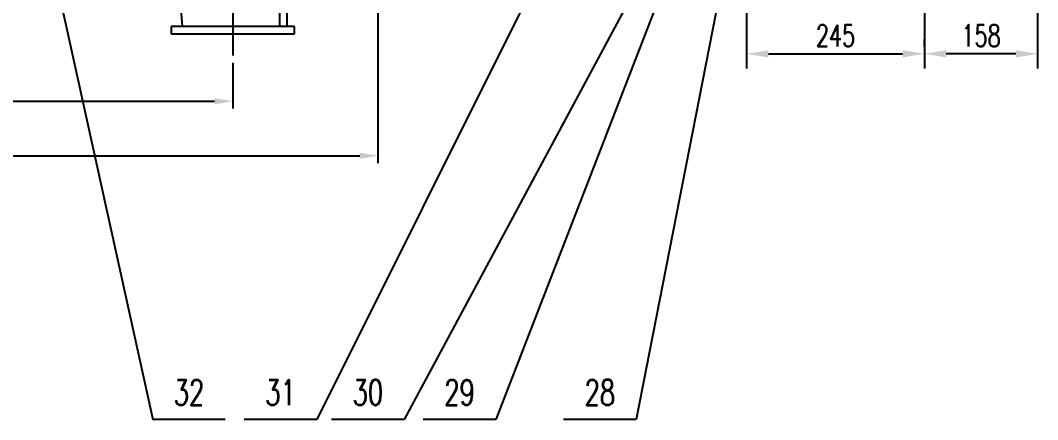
# Model space of a CAD drawing. Extents: x 28446 to 36913, y 3260 to 15560.
# Drawn here: x 30886 to 32288, y 12439 to 12989 of the extents above; entities that cross this region are included whole.
import ezdxf
from ezdxf.enums import TextEntityAlignment as Align

# ---------------------------------------------------------------- set-up
doc = ezdxf.new("R2010")
doc.units = 0
doc.header["$LTSCALE"] = 10
doc.linetypes.add('ACAD_ISO02W100', pattern=[11, 8, -3])
doc.linetypes.add('ACAD_ISO10W100', pattern=[18.7, 12, -3, 0.7, -3])
for name, color, linetype in [('tank', 1, 'Continuous'), ('tankx', 2, 'ACAD_ISO10W100'), ('tanky', 7, 'Continuous'), ('UMRISS03', 7, 'Continuous'), ('xuxian', 7, 'ACAD_ISO02W100')]:
    doc.layers.add(name, color=color, linetype=linetype)
doc.styles.add('HGCAD', font='gbenor.shx', dxfattribs={"width": 0.75, "bigfont": 'gbcbig.shx'})
doc.styles.add('hzfs', font='simplex.shx', dxfattribs={"width": 0.7, "bigfont": 'hzfs.shx'})
doc.dimstyles.new('HGCAD$0', dxfattribs={"dimscale": 10, "dimtxt": 3.5, "dimasz": 2.5, "dimexe": 1, "dimexo": 1, "dimgap": 1, "dimtad": 1, "dimdec": 0, "dimdsep": 46, "dimtxsty": 'HGCAD', "dimcen": 0, "dimclrd": 4, "dimclre": 4, "dimclrt": 7, "dimadec": 0, "dimazin": 0, "dimtfac": 0.7, "dimtmove": 0, "dimatfit": 0, "dimfxl": 1, "dimarcsym": 0})

# ---------------------------------------------------------------- blocks, each defined once
blk = doc.blocks.new('*D56')
at = {"layer": 'Defpoints', "color": 0, "linetype": 'ByBlock'}
for p in [(29779.04951781525, 13220.89809403487), (31379.04951781525, 13220.89809403487), (31379.04951781525, 12802.66098819583)]:
    blk.add_point(p, dxfattribs=at)
at = {"layer": 'xuxian', "color": 4, "linetype": 'ByBlock', "lineweight": -2}
for p, q in [((29779.04951781525, 13210.89809403487), (29779.04951781525, 12792.66098819583)), ((31379.04951781525, 13210.89809403487), (31379.04951781525, 12792.66098819583)), ((29804.04951781525, 12802.66098819583), (31354.04951781525, 12802.66098819583))]:
    blk.add_line(p, q, dxfattribs=at)
at = {"layer": 'xuxian', "color": 4, "linetype": 'ByBlock'}
for points in [[(29804.04951781525, 12806.82765486249), (29804.04951781525, 12798.49432152916), (29779.04951781525, 12802.66098819583)], [(31354.04951781525, 12806.82765486249), (31354.04951781525, 12798.49432152916), (31379.04951781525, 12802.66098819583)]]:
    blk.add_solid(points, dxfattribs=at)
at = {"layer": 'xuxian', "color": 7, "linetype": 'ByBlock', "insert": (30579.04951781525, 12830.16098819583), "char_height": 35, "attachment_point": 5, "style": 'HGCAD'}
blk.add_mtext('1600', dxfattribs=at)
blk = doc.blocks.new('*D57')
at = {"layer": 'Defpoints', "color": 0}
for p in [(30079.04951781525, 12940.89809403487), (31179.04951781525, 12940.89809403487), (31179.04951781525, 12877.78160671268)]:
    blk.add_point(p, dxfattribs=at)
at = {"layer": 'UMRISS03', "color": 4, "lineweight": -2}
for p, q in [((30079.04951781525, 12930.89809403487), (30079.04951781525, 12867.78160671268)), ((31179.04951781525, 12930.89809403487), (31179.04951781525, 12867.78160671268)), ((30104.04951781525, 12877.78160671268), (31154.04951781525, 12877.78160671268))]:
    blk.add_line(p, q, dxfattribs=at)
at = {"layer": 'UMRISS03', "color": 4}
for points in [[(30104.04951781525, 12881.94827337935), (30104.04951781525, 12873.61494004602), (30079.04951781525, 12877.78160671268)], [(31154.04951781525, 12881.94827337935), (31154.04951781525, 12873.61494004602), (31179.04951781525, 12877.78160671268)]]:
    blk.add_solid(points, dxfattribs=at)
at = {"layer": 'UMRISS03', "color": 7, "insert": (30629.04951781525, 12905.28160671268), "char_height": 35, "attachment_point": 5, "style": 'HGCAD'}
blk.add_mtext('1100', dxfattribs=at)
blk = doc.blocks.new('*D76')
at = {"color": 4, "lineweight": -2}
for p, q in [((32132.04951781525, 13214.89809403432), (32132.04951781525, 12923.15208277715)), ((31887.04951781525, 13155.89809403432), (31887.04951781525, 12923.15208277715)), ((31917.04951781525, 12943.15208277715), (32102.04951781525, 12943.15208277715))]:
    blk.add_line(p, q, dxfattribs=at)
at = {"color": 4}
for points in [[(31917.04951781525, 12948.15208277715), (31917.04951781525, 12938.15208277715), (31887.04951781525, 12943.15208277715)], [(32102.04951781525, 12948.15208277715), (32102.04951781525, 12938.15208277715), (32132.04951781525, 12943.15208277715)]]:
    blk.add_solid(points, dxfattribs=at)
at = {"layer": 'Defpoints', "color": 0}
for p in [(32132.04951781525, 13224.89809403432), (31887.04951781525, 13165.89809403432), (32132.04951781525, 12943.15208277715)]:
    blk.add_point(p, dxfattribs=at)
at = {"color": 7, "insert": (32009.54951781525, 12968.15208277715), "char_height": 30, "attachment_point": 5, "style": 'hzfs'}
blk.add_mtext('245', dxfattribs=at)
blk = doc.blocks.new('*D82')
at = {"color": 4, "linetype": 'ByBlock', "lineweight": -2}
for p, q in [((32288.04951781525, 13470.89809403432), (32288.04951781525, 12923.15208277715)), ((32132.04951781525, 12953.15208277715), (32132.04951781525, 12963.15208277715)), ((32258.04951781525, 12943.15208277715), (32162.04951781525, 12943.15208277715))]:
    blk.add_line(p, q, dxfattribs=at)
at = {"color": 4, "linetype": 'ByBlock'}
for points in [[(32162.04951781525, 12948.15208277715), (32162.04951781525, 12938.15208277715), (32132.04951781525, 12943.15208277715)], [(32258.04951781525, 12948.15208277715), (32258.04951781525, 12938.15208277715), (32288.04951781525, 12943.15208277715)]]:
    blk.add_solid(points, dxfattribs=at)
at = {"layer": 'Defpoints', "color": 0, "linetype": 'ByBlock'}
for p in [(32288.04951781525, 13480.89809403432), (32132.04951781525, 12943.15208277715), (32132.04951781525, 12943.15208277715)]:
    blk.add_point(p, dxfattribs=at)
at = {"color": 7, "linetype": 'ByBlock', "insert": (32210.04951781525, 12968.15208277715), "char_height": 30, "attachment_point": 5, "style": 'hzfs'}
blk.add_mtext('158', dxfattribs=at)

msp = doc.modelspace()

# ---------------------------------------------------------------- linework, layer by layer
at = {"layer": 'tank'}
for p, q in [((31109.93301296088, 12980.89809403487), (31092.06893529098, 13210.89809403487)), ((31244.04951781525, 12980.89809403487), (31244.04951781525, 13210.89809403487)), ((31254.04951781525, 12980.89809403487), (31254.04951781525, 13210.89809403487)), ((31094.04951781525, 12980.89809403487), (31094.04951781525, 12970.89809403487)), ((31264.04951781525, 12980.89809403487), (31094.04951781525, 12980.89809403487)), ((31264.04951781525, 12970.89809403487), (31264.04951781525, 12980.89809403487)), ((31094.04951781525, 12970.89809403487), (31264.04951781525, 12970.89809403487))]:
    msp.add_line(p, q, dxfattribs=at)
at = {"layer": 'tankx'}
msp.add_line((31179.04951781525, 13010.89809403487), (31179.04951781525, 12940.89809403487), dxfattribs=at)
at = {"layer": 'tanky', "linetype": 'ByBlock'}
for p, q in [((30888.97210057268, 13255.89809403486), (31068.70411430611, 12438.95947487319)), ((31684.61063403657, 13220.89809403487), (31294.7787950048, 12438.95947487319)), ((31840.69180583529, 13212.36505845206), (31541.546093558, 12438.95947487319)), ((31886.2404456402, 13212.50089096249), (31734.84205195762, 12438.95947487319)), ((31805.08951781524, 13165.89809403432), (31415.25767878348, 12438.95947487319)), ((31168.70411430611, 12438.95947487319), (31068.70411430611, 12438.95947487319)), ((31294.77879500479, 12438.95947487319), (31194.77879500479, 12438.95947487319)), ((31415.25767878347, 12438.95947487319), (31315.25767878347, 12438.95947487319)), ((31541.54609355799, 12438.95947487319), (31441.54609355799, 12438.95947487319)), ((31734.84205195762, 12438.95947487319), (31634.84205195762, 12438.95947487319))]:
    msp.add_line(p, q, dxfattribs=at)

# ---------------------------------------------------------------- texts
at = {"layer": 'tanky', "linetype": 'ByBlock', "style": 'hzfs', "width": 0.7}
for s, p in [('32', (31118.70411430611, 12458.95947487319)), ('31', (31244.77879500479, 12458.95947487319)), ('30', (31365.25767878347, 12458.95947487319)), ('29', (31491.54609355799, 12458.95947487319)), ('28', (31684.84205195762, 12458.95947487319))]:
    msp.add_text(s, height=35, dxfattribs=at).set_placement(p, align=Align.CENTER)

# ---------------------------------------------------------------- dimensions: what is measured, and where the dimension line sits
at = {"linetype": 'ByBlock'}
dim = msp.add_linear_dim(base=(32132.04951781525, 12943.15208277715), p1=(32288.04951781525, 13480.89809403432), p2=(32132.04951781525, 12943.15208277715), text='158', dimstyle='HGCAD$0', override={"dimtxt": 3, "dimasz": 3, "dimexe": 2, "dimzin": 0, "dimtxsty": 'hzfs'}, dxfattribs=at)
dim.commit()
dim.dimension.update_dxf_attribs({"geometry": '*D82', "text_midpoint": (32210.04951781525, 12968.15208277715)})
dim = msp.add_linear_dim(base=(32132.04951781525, 12943.15208277715), p1=(31887.04951781525, 13165.89809403432), p2=(32132.04951781525, 13224.89809403432), dimstyle='HGCAD$0', override={"dimtxt": 3, "dimasz": 3, "dimexe": 2, "dimzin": 0, "dimtxsty": 'hzfs'})
dim.commit()
dim.dimension.update_dxf_attribs({"geometry": '*D76', "text_midpoint": (32009.54951781525, 12968.15208277715)})
at = {"layer": 'UMRISS03'}
dim = msp.add_linear_dim(base=(31179.04951781525, 12877.78160671268), p1=(30079.04951781525, 12940.89809403487), p2=(31179.04951781525, 12940.89809403487), dimstyle='HGCAD$0', dxfattribs=at)
dim.commit()
dim.dimension.update_dxf_attribs({"geometry": '*D57', "text_midpoint": (30629.04951781525, 12905.28160671268)})
at = {"layer": 'xuxian', "linetype": 'ByBlock'}
dim = msp.add_linear_dim(base=(31379.04951781525, 12802.66098819583), p1=(29779.04951781525, 13220.89809403487), p2=(31379.04951781525, 13220.89809403487), dimstyle='HGCAD$0', dxfattribs=at)
dim.commit()
dim.dimension.update_dxf_attribs({"geometry": '*D56', "text_midpoint": (30579.04951781525, 12802.66098819583), "dimtype": 160})

doc.saveas('drawing.dxf')
